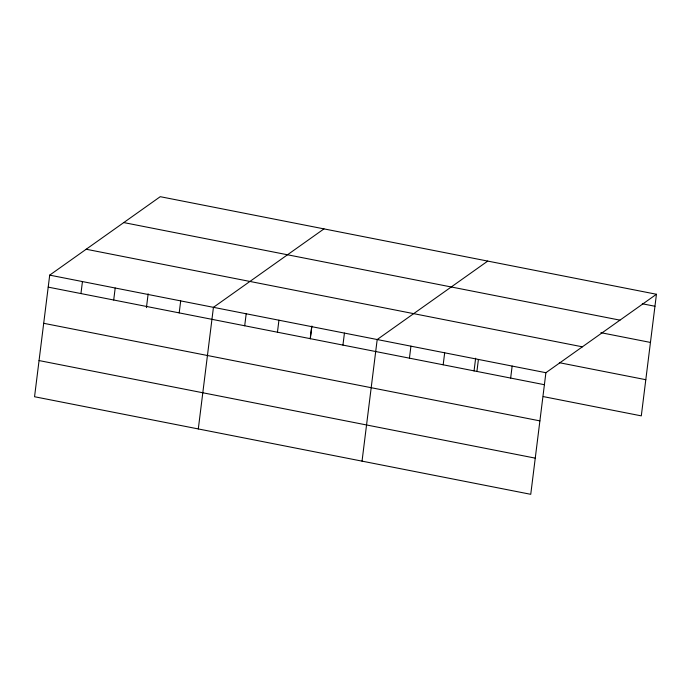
<?xml version="1.0" encoding="UTF-8"?>
<svg xmlns="http://www.w3.org/2000/svg" width="691" height="691" viewBox="0 0 691 691"><rect width="100%" height="100%" fill="white"/><g stroke="black" fill="none" stroke-linecap="round" stroke-linejoin="round"><path stroke-width="1.04" d="M656.45 294.262L160.252 196.685L49.7 275.13L34.55 396.738L530.748 494.315L545.899 372.708L656.45 294.262L641.3 415.87L543.238 396.582M80.951 293.563L82.445 281.574M113.704 300.006L115.198 288.009M146.432 307.65L148.15 293.822M179.202 312.885L180.696 300.887M198.3 428.938L213.441 307.331L323.993 228.885M244.7 325.772L246.195 313.774M277.445 332.207L278.939 320.209M310.199 338.65L311.693 326.653M310.302 338.789L311.9 326.022M342.943 345.085L344.438 333.088M362.041 461.139L377.191 339.531L487.742 261.086M409.435 358.163L410.929 346.165M443.181 364.796L444.676 352.807M474.052 370.989L475.641 358.223M476.92 371.438L478.414 359.441M510.658 378.072L512.152 366.075M642.302 303.772L654.956 306.26M123.767 222.571L619.965 320.149M600.894 332.682L650.447 342.434M86.176 249.244L582.383 346.822M559.347 362.697L645.809 379.696M49.7 275.13L545.899 372.708M48.206 287.128L544.404 384.706M43.697 323.302L539.896 420.879M39.059 360.564L535.257 458.142"/></g></svg>
